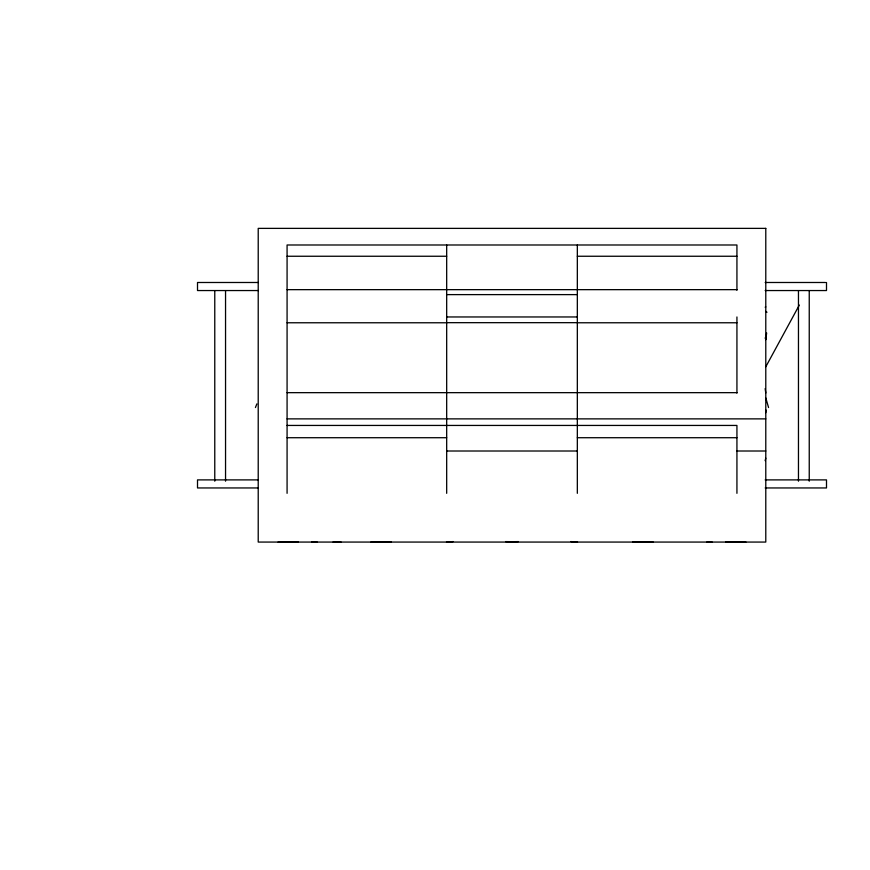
<?xml version="1.0" encoding="UTF-8"?>
<svg xmlns="http://www.w3.org/2000/svg" width="870" height="870" viewBox="0 0 870 870"><rect width="100%" height="100%" fill="white"/><g stroke="black" fill="none" stroke-linecap="round" stroke-linejoin="round"><path stroke-width="1.3" d="M765.785 412.706L765.981 409.987M765.643 338.963L765.328 337.69L765.785 339.659L766.655 332.96M765.121 460.654L765.785 458.131M256.867 403.887L255.443 407.541M765.785 366.803L799.334 305.055M766.981 312.254L765.785 311.384M765.176 307.186L765.785 306.914M453.161 541.575L446.473 542.064M516.269 541.749L505.579 541.608M518.433 541.608L507.743 541.749M706.81 542.064L712.095 542.032M278.095 542.064L298.236 542.032L285.643 542.064M641.397 542.064L653.087 542.043L632.62 542.064M287.078 256.248L446.68 256.248M577.332 256.248L736.933 256.248M258.423 282.489L197.512 282.489L197.512 290.547L258.423 290.547M765.176 282.489L825.412 282.489M287.078 289.656L736.933 289.656M765.176 290.547L826.5 290.547L826.5 282.489M446.68 294.615L577.332 294.615M446.68 316.963L577.332 316.963M446.68 322.672L577.332 322.672M287.078 322.77L446.092 322.77M577.919 322.77L736.933 322.77M287.078 392.664L736.933 392.664M287.078 418.872L765.785 418.872M287.078 425.441L736.933 425.441L736.933 493.323M287.078 437.719L446.68 437.719M577.332 437.719L736.933 437.719M446.68 451.008L577.332 451.008M736.933 451.008L765.785 451.008M258.423 479.892L197.512 479.892L197.512 487.95L258.423 487.95M765.176 479.892L826.5 479.892L826.5 487.95L765.176 487.95M333.069 541.999L340.996 542.01M370.914 542.043L391.38 542.064M745.905 542.064L725.776 542.032L738.369 542.064M317.202 542.064L311.667 542.043L312.787 542.064M577.528 542.064L570.84 541.575M768.558 407.541L765.785 397.894M765.143 388.629L765.785 393.012M809.241 290.602L809.241 481.186M798.464 290.602L798.464 481.186M736.933 290.275L736.933 244.992L287.078 244.992L287.078 493.323M736.933 316.963L736.933 393.153M577.332 244.992L577.332 493.323M446.68 244.992L446.68 493.323M225.547 290.602L225.547 481.186M214.77 290.602L214.77 481.186M765.785 228.375L258.216 228.375L258.216 542.064L765.785 542.064L765.785 228.375"/></g></svg>
